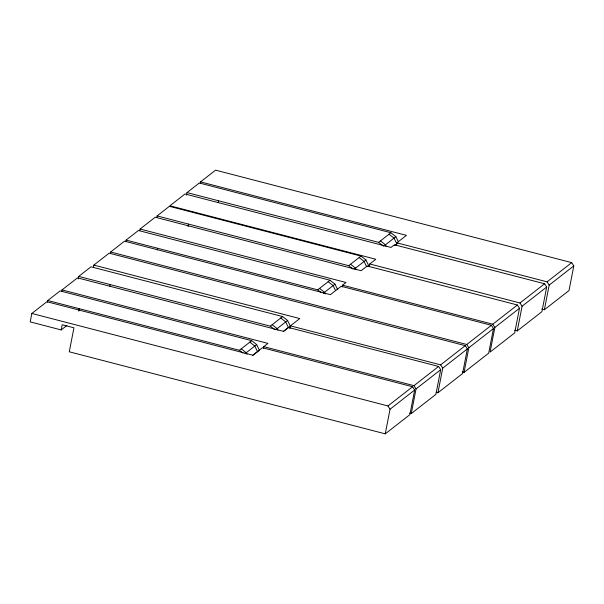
<?xml version="1.0" encoding="UTF-8"?>
<svg xmlns="http://www.w3.org/2000/svg" width="604" height="604" viewBox="0 0 604 604"><rect width="100%" height="100%" fill="white"/><g stroke="black" fill="none" stroke-linecap="round" stroke-linejoin="round"><path stroke-width="0.91" d="M61.2 329.935L62.204 324.748L73.945 327.798L69.279 351.792L385.261 433.853L409.889 414.646L414.676 390.003L412.592 386.741L262.37 347.723L252.797 355.19L46.893 301.713L31.838 313.453L30.2 321.887L61.2 329.935L66.931 325.465M47.459 302.196L47.791 300.513L60.098 290.909L251.709 340.671L256.662 344.59L259.426 350.252L252.555 355.613M61.699 291.604L62.023 289.912L77.501 277.848L283.404 331.324L288.38 327.436L438.602 366.454L440.686 369.716L435.899 394.359L411.271 413.566L409.452 413.091M78.203 278.935L78.701 276.406L91.015 266.802L282.619 316.564L287.572 320.482L290.335 326.145L283.465 331.505M78.799 311.12L79.275 308.689M93.363 267.617L93.854 265.088L109.15 253.159L465.269 345.654L467.36 348.916L462.566 373.559L437.938 392.766L436.118 392.29M110.305 253.688L110.638 252.004L124.515 241.177L330.418 294.654L341.169 286.273L491.384 325.284L493.476 328.553L488.681 353.189L464.053 372.396L462.226 371.921M109.868 286.205L110.185 284.582M125.775 241.766L126.108 240.082L138.422 230.479L330.026 280.241L334.978 284.159L337.742 289.822M139.766 230.713L140.098 229.029L155.236 217.221L361.139 270.69L367.179 265.987L517.401 304.997L519.485 308.267L514.691 332.902L490.071 352.109L494.857 327.474L519.485 308.267M156.753 217.606L157.085 215.922L169.399 206.319L361.003 256.081L365.956 259.999L368.719 265.662L367.481 266.628M157.274 249.875L157.591 248.259M186.508 195.115L186.998 192.585L199.312 182.982L390.916 232.744L395.869 236.67L398.24 241.524M188.093 226.53L188.569 224.099M200.211 183.571L200.536 181.887L215.59 170.147L571.716 262.634L573.8 265.903L569.013 290.547L544.385 309.746L541.652 309.044M218.172 202.385L218.489 200.762M263.404 348.463L263.752 346.643L267.927 343.389L62.023 289.912M289.897 328.568L290.426 325.843L299.765 318.565L93.854 265.088M342.196 287.006L342.551 285.194L346.001 282.498L140.098 229.029M369.233 266.696L369.761 263.971L375.801 259.259L169.898 205.783L185.035 193.975L390.939 247.451L394.389 244.763L544.604 283.774L546.696 287.043L541.901 311.687L517.273 330.894L514.548 330.184M200.536 181.887L406.439 235.364L396.866 242.831L396.337 245.549L396.775 243.782L394.012 238.119L389.059 234.193M385.261 433.853L390.048 409.21L414.676 390.003M411.271 413.566L416.058 388.923L440.686 369.716M437.938 392.766L442.732 368.123L467.36 348.916M464.053 372.396L468.847 347.761L493.476 328.553M517.273 330.894L522.067 306.251L546.696 287.043M544.385 309.746L549.172 285.111L573.8 265.903M47.791 300.513L239.395 350.275L251.709 340.671M78.701 276.406L270.305 326.168L282.619 316.564M126.108 240.082L317.712 289.844L330.026 280.241M157.085 215.922L348.689 265.684L361.003 256.081M186.998 192.585L378.602 242.347L390.916 232.744M244.967 353.71L256.662 344.59M275.877 329.603L287.572 320.482M323.283 293.28L334.978 284.159M354.261 269.12L365.956 259.999M383.555 246.266L395.869 236.67M394.631 245.458L398.013 242.816M31.838 313.453L387.964 405.948L412.592 386.741M263.752 346.643L413.974 385.662L438.602 366.454M290.426 325.843L440.648 364.861L465.269 345.654M110.638 252.004L466.756 344.491L491.384 325.284M342.551 285.194L492.773 324.205L517.401 304.997M369.761 263.971L519.976 302.981L544.604 283.774M396.866 242.831L547.088 281.841L571.716 262.634M380.475 240.89L385.42 244.816L386.213 246.432M378.602 242.347L382.853 245.707M359.146 257.531L364.091 261.449L366.462 266.304M350.554 264.227L355.507 268.146L356.3 269.769M348.689 265.684L352.932 269.044M328.168 281.691L333.114 285.609L335.484 290.464M319.576 288.387L324.529 292.306L325.322 293.922M317.712 289.844L321.252 292.638M280.754 318.014L285.707 321.932L288.47 327.602M272.17 324.71L277.123 328.629L277.908 330.252M270.305 326.168L274.548 329.527M249.845 342.121L254.797 346.039L257.561 351.709M241.26 348.818L246.213 352.736L246.998 354.359M239.395 350.275L242.929 353.076M547.088 281.841L549.172 285.111M519.976 302.981L522.067 306.251M492.773 324.205L494.857 327.474M466.756 344.491L468.847 347.761M440.648 364.861L442.732 368.123M413.974 385.662L416.058 388.923M387.964 405.948L390.048 409.21"/></g></svg>
